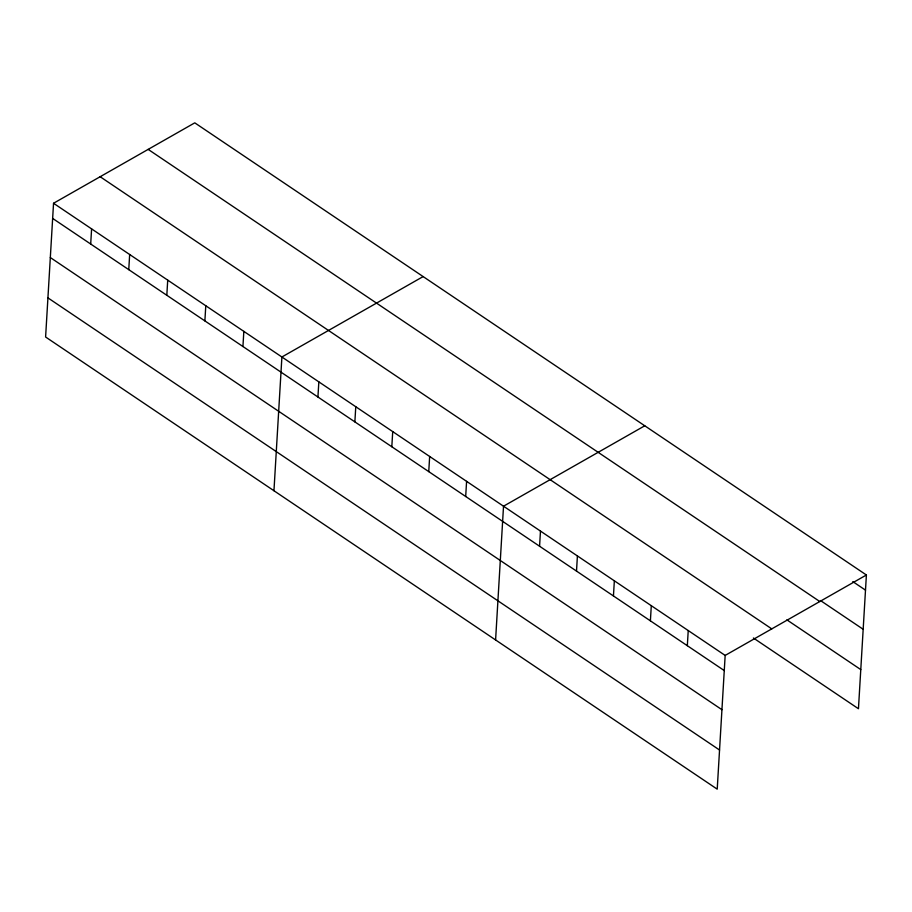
<?xml version="1.0" encoding="UTF-8"?>
<svg xmlns="http://www.w3.org/2000/svg" width="912" height="912" viewBox="0 0 912 912"><rect width="100%" height="100%" fill="white"/><g stroke="black" fill="none" stroke-linecap="round" stroke-linejoin="round"><path stroke-width="1.37" d="M53.546 203.262L45.6 337.007L717.22 789.154L725.165 655.42L866.4 574.993L194.78 122.846L53.546 203.262L725.165 655.42M90.698 244.04L91.599 228.889M128.763 269.656L129.664 254.505M166.816 295.283L167.717 280.132M204.881 320.899L205.781 305.748M242.934 346.526L243.835 331.375M273.953 490.736L281.899 356.991L423.134 276.575M317.935 397.016L318.835 381.866M354.871 421.88L355.771 406.729M391.818 446.755L392.719 431.604M428.754 471.618L429.655 456.467M465.69 496.493L466.591 481.342M495.592 639.939L503.527 506.206L644.761 425.79M539.573 546.231L540.474 531.08M576.509 571.094L577.41 555.944M613.445 595.958L614.346 580.807M650.393 620.833L651.293 605.682M687.329 645.696L688.229 630.545M866.4 574.993L858.454 708.738L753.403 638.012M852.8 581.605L865.499 590.144M820.469 600.529L863.174 629.28M148.166 149.386L819.797 601.532M786.896 619.864L860.78 669.602M100.149 176.723L771.769 628.881M52.645 218.413L724.265 670.571M50.32 257.549L721.939 709.696M47.926 297.871L719.545 750.017"/></g></svg>
